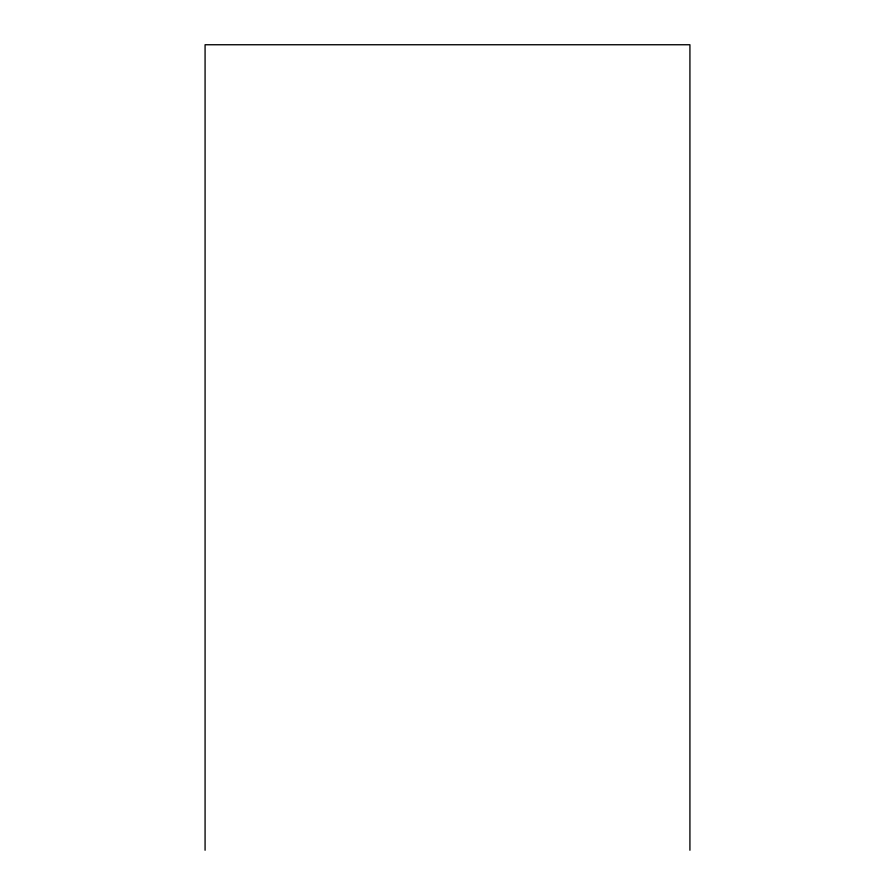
<?xml version="1.0" encoding="UTF-8"?>
<svg xmlns="http://www.w3.org/2000/svg" width="895" height="895" viewBox="0 0 895 895"><rect width="100%" height="100%" fill="white"/><g stroke="black" fill="none" stroke-linecap="round" stroke-linejoin="round"><path stroke-width="1.34" d="M689.922 850.25L689.922 44.75L205.078 44.75L205.078 850.25"/></g></svg>
